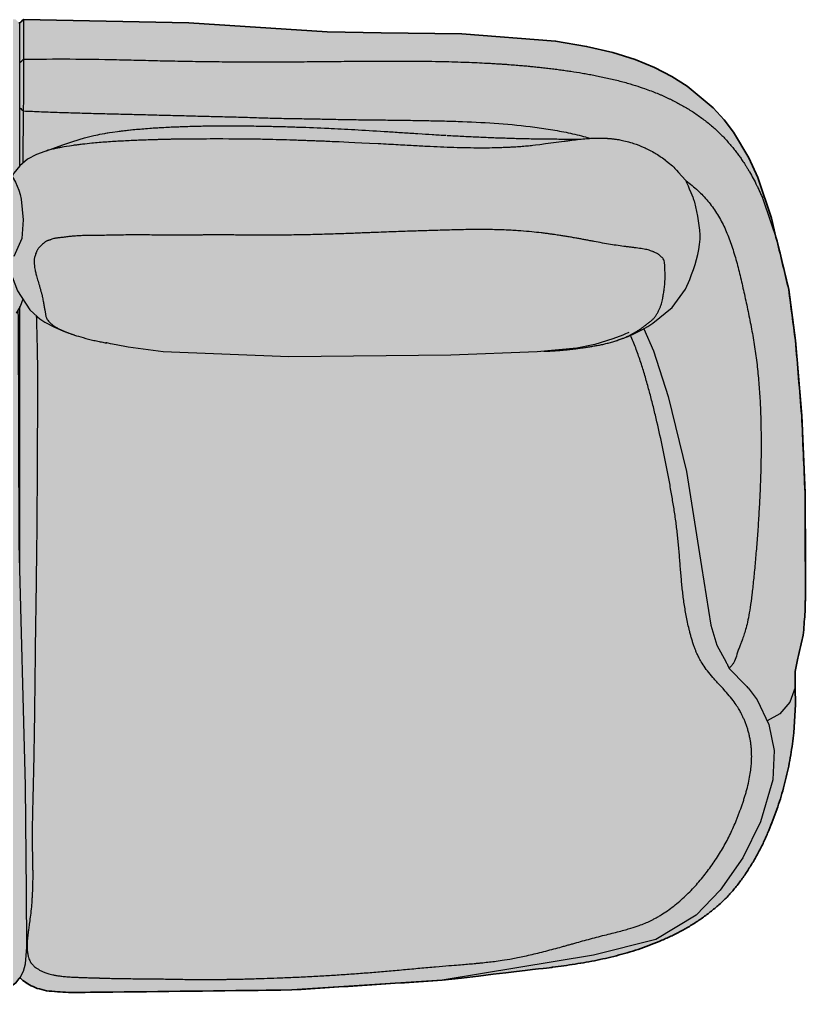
# Model space of a CAD drawing. Header units: millimetres. Extents: x 0 to 5386, y -1444 to 780.
# Drawn here: x 4595 to 5386, y -1444 to -464 of the extents above; entities that cross this region are included whole.
import ezdxf

# ---------------------------------------------------------------- set-up
doc = ezdxf.new("R2010")
doc.units = ezdxf.units.MM
doc.layers.add('Blocks', color=7, linetype='Continuous')
doc.layers.add('Blocks$Fill', color=7, linetype='Continuous', true_color=0xffffff)
doc.layers.add('Blocks$Inner', color=7, linetype='Continuous', lineweight=25, true_color=0x007f00)
doc.layers.add('Blocks$Outline', color=7, linetype='Continuous', lineweight=35, true_color=0xff3f3f)

# ---------------------------------------------------------------- blocks, each defined once
blk = doc.blocks.new('Lune Sofa Top')
at = {"layer": 'Blocks$Fill'}
blk.add_hatch(color=256, dxfattribs=at).paths.add_polyline_path([(-29.51, 257.42), (-33.79, 276.29), (-47.44, 317.27), (-56.56, 337.2), (-72, 362.94), (-81.47, 375.39), (-92.43, 387.47), (-118.74, 409.47), (-134.22, 419.19), (-151.57, 428.06), (-171.12, 436.06), (-193.44, 443.17), (-219.82, 449.45), (-251.1, 454.73), (-345.45, 461.92), (-426.47, 463.05), (-480.77, 464.21), (-620.25, 473.06), (-786.54, 476.53), (-790, 473.03), (-790, 473.05), (-791, 473.03), (-794.5, 476.53), (-1516.86, 476.53), (-1520.36, 473.03), (-1521.36, 473.03), (-1524.82, 476.53), (-1960.85, 462.06), (-2031.68, 458.07), (-2084.65, 450.79), (-2127.17, 440.45), (-2163.5, 426.32), (-2179.96, 417.56), (-2195.06, 407.75), (-2208.89, 396.86), (-2221.71, 384.6), (-2234.3, 369.85), (-2252.84, 340.93), (-2270.13, 300.66), (-2277.3, 272.46), (-2285.4, 245.45), (-2293.32, 213.96), (-2304.22, 129.24), (-2310.28, 35.85), (-2311.38, -51.59), (-2311.37, -118.34), (-2310.21, -137.91), (-2303.68, -167.44), (-2301.35, -181.47), (-2301.38, -196.26), (-2301.38, -196.26), (-2301.38, -196.26), (-2301.38, -196.26), (-2301.38, -196.26), (-2301.38, -196.26), (-2301.38, -196.26), (-2301.38, -196.26), (-2301.38, -196.26), (-2301.38, -196.26), (-2301.38, -196.26), (-2301.38, -196.26), (-2301.38, -196.26), (-2301.38, -196.26), (-2301.38, -196.26), (-2301.38, -196.26), (-2301.38, -196.26), (-2301.38, -196.26), (-2301.38, -196.26), (-2301.38, -196.26), (-2301.38, -196.26), (-2301.38, -196.26), (-2301.59, -207.66), (-2301.42, -219.02), (-2300.87, -230.34), (-2299.94, -241.64), (-2298.63, -252.9), (-2296.93, -264.12), (-2294.87, -275.28), (-2292.43, -286.35), (-2289.64, -297.34), (-2286.49, -308.24), (-2284.78, -313.66), (-2282.97, -319.04), (-2279.07, -329.67), (-2274.82, -340.18), (-2272.57, -345.41), (-2270.23, -350.59), (-2267.78, -355.72), (-2265.21, -360.78), (-2262.52, -365.76), (-2259.7, -370.66), (-2256.77, -375.49), (-2253.73, -380.29), (-2250.57, -385.03), (-2247.3, -389.69), (-2243.9, -394.26), (-2240.37, -398.7), (-2238.55, -400.86), (-2236.7, -402.99), (-2234.81, -405.07), (-2232.88, -407.12), (-2230.9, -409.12), (-2228.89, -411.09), (-2226.83, -413.02), (-2224.73, -414.92), (-2220.43, -418.62), (-2215.99, -422.19), (-2211.45, -425.63), (-2206.82, -428.95), (-2202.13, -432.14), (-2197.37, -435.19), (-2192.54, -438.11), (-2187.62, -440.89), (-2182.6, -443.53), (-2177.5, -446.05), (-2172.33, -448.45), (-2167.13, -450.75), (-2161.9, -452.95), (-2156.64, -455.05), (-2151.35, -457.05), (-2146.01, -458.94), (-2140.62, -460.72), (-2135.2, -462.39), (-2124.26, -465.47), (-2113.27, -468.26), (-2102.21, -470.72), (-2091.06, -472.82), (-2068.65, -476.36), (-2063.1, -477.1), (-2061.76, -477.24), (-2060.45, -477.35), (-2059.18, -477.43), (-2057.74, -477.48), (-2026.29, -480.17), (-1958.58, -490.07), (-1620.87, -502.9), (-1588.46, -503.09), (-1531.27, -495.91), (-1523.9, -490.97), (-1521.37, -488.3), (-1518, -491.25), (-1516.3, -492.67), (-1515.43, -493.36), (-1514.56, -494.02), (-1513.69, -494.67), (-1512.8, -495.29), (-1511.9, -495.88), (-1510.99, -496.45), (-1510.06, -496.98), (-1509.59, -497.23), (-1509.12, -497.47), (-1508.65, -497.71), (-1508.17, -497.93), (-1507.69, -498.14), (-1507.2, -498.35), (-1506.52, -498.61), (-1505.83, -498.85), (-1505.14, -499.07), (-1504.44, -499.28), (-1503.73, -499.46), (-1503.02, -499.63), (-1502.3, -499.78), (-1501.57, -499.92), (-1500.84, -500.04), (-1500.1, -500.15), (-1498.62, -500.33), (-1497.12, -500.46), (-1495.6, -500.56), (-1494.08, -500.62), (-1492.55, -500.65), (-1482.23, -500.57), (-1131.44, -499.93), (-843.69, -500.25), (-823.14, -501.11), (-815.11, -501.3), (-806.1, -500.06), (-799.41, -497.34), (-794.32, -493.53), (-789.96, -488.38), (-787.16, -491.22), (-780.57, -495.65), (-772.73, -499.11), (-763.47, -501.6), (-741.32, -503.32), (-696.42, -502.91), (-516.42, -500.72), (-365.19, -491.01), (-242.71, -476.36), (-220.3, -472.82), (-209.15, -470.72), (-198.09, -468.26), (-187.1, -465.47), (-176.16, -462.39), (-170.74, -460.72), (-165.35, -458.94), (-160.01, -457.05), (-154.72, -455.05), (-149.46, -452.95), (-144.23, -450.75), (-139.03, -448.45), (-133.86, -446.05), (-128.76, -443.53), (-123.74, -440.89), (-118.82, -438.11), (-113.99, -435.19), (-109.23, -432.14), (-104.54, -428.95), (-99.91, -425.63), (-95.37, -422.19), (-90.93, -418.62), (-86.62, -414.92), (-84.53, -413.02), (-82.47, -411.09), (-80.46, -409.12), (-78.48, -407.12), (-76.55, -405.07), (-74.66, -402.99), (-72.81, -400.86), (-70.99, -398.7), (-67.46, -394.26), (-64.06, -389.69), (-60.79, -385.03), (-57.63, -380.29), (-54.59, -375.5), (-51.65, -370.66), (-48.84, -365.76), (-46.15, -360.78), (-43.58, -355.72), (-41.13, -350.59), (-38.79, -345.41), (-36.54, -340.18), (-32.29, -329.67), (-28.39, -319.04), (-26.58, -313.66), (-24.87, -308.24), (-21.71, -297.34), (-18.92, -286.35), (-16.49, -275.28), (-14.43, -264.12), (-12.73, -252.9), (-11.42, -241.64), (-10.49, -230.34), (-9.94, -219.02), (-9.77, -207.66), (-9.97, -196.26), (-9.97, -196.26), (-9.97, -196.26), (-9.97, -196.26), (-9.97, -196.26), (-9.97, -196.26), (-9.97, -196.26), (-9.97, -196.26), (-9.97, -196.26), (-9.97, -196.26), (-9.97, -196.26), (-9.97, -196.26), (-9.97, -196.26), (-9.97, -196.26), (-9.97, -196.26), (-9.97, -196.26), (-9.97, -196.26), (-9.97, -196.26), (-9.97, -196.26), (-9.97, -196.26), (-9.97, -196.26), (-9.97, -196.26), (-9.98, -192.1), (-10.01, -181.58), (-9.98, -180.13), (-7.42, -166.71), (-1.82, -143.42), (-0.13, -122.19), (0.33, -105.16), (0.45, -86.92), (0, 0), (-3.39, 77.78), (-9.66, 153.3), (-16.41, 204.48), (-28.11, 253.26)], flags=0)
at = {"layer": 'Blocks$Inner'}
for p, q in [((-790, 473.03), (-786.54, 476.53)), ((-790, -81.55), (-790, 187.36))]:
    blk.add_line(p, q, dxfattribs=at)
for points in [[(-791, 473.03), (-790, 473.05)], [(-786.54, 476.53), (-620.25, 473.06), (-480.77, 464.21), (-426.47, 463.05), (-345.45, 461.92), (-251.1, 454.73), (-219.82, 449.45), (-193.44, 443.17), (-171.12, 436.06), (-151.57, 428.06), (-134.22, 419.19), (-118.74, 409.47), (-92.43, 387.47), (-81.47, 375.39), (-72, 362.94), (-56.56, 337.2), (-47.44, 317.27), (-33.79, 276.29), (-29.51, 257.42)], [(-790, 433.28), (-788.25, 434.9), (-786.49, 436.47)], [(-763.24, 344.39), (-759.71, 345.56), (-754.15, 347.51), (-746.72, 350.14), (-736.84, 353.51), (-724.95, 357.26)], [(-753.67, 346.91), (-761.44, 344.97), (-773.29, 340.72), (-782.26, 335.7), (-790.11, 329.21), (-796.33, 321.83), (-797.96, 318.5), (-794.41, 312.7), (-791.05, 304.61), (-789.77, 300.24), (-788.74, 295.63), (-786.92, 274.77), (-788.13, 255.9), (-796.11, 237.79)], [(-42.54, 296.08), (-28.11, 253.26), (-16.41, 204.48), (-9.66, 153.3), (-3.39, 77.78), (0, 0), (0.26, -71.86), (0.45, -86.92), (0.33, -105.16), (-0.13, -122.19), (-1.82, -143.42), (-7.42, -166.71), (-9.98, -180.13), (-10.01, -181.43), (-10.01, -181.58)], [(-797.82, 217.28), (-792.6, 203.13), (-779.92, 184.23), (-772.44, 177.18), (-769.92, 175.17), (-765.09, 171.8), (-755.36, 166.54), (-746.24, 162.67), (-735.61, 158.89)], [(-190.48, 152.95), (-177.92, 157.45), (-170.91, 160.58), (-164.12, 164.02), (-158.21, 167.48), (-153.32, 170.73), (-133.6, 186.65), (-120.43, 204.93), (-115.97, 214.71)], [(-786.98, 194.76), (-789.97, 187.4), (-793.93, 180.83)], [(-1482.23, -500.57), (-1131.44, -499.93), (-933.55, -500.11), (-843.69, -500.25), (-823.14, -501.11), (-815.11, -501.3), (-806.1, -500.06), (-799.41, -497.34), (-794.32, -493.53), (-789.87, -488.27), (-786.47, -481.83), (-784.35, -474.47), (-783.26, -457.77), (-783.37, -402.25), (-784.4, -295.33), (-790.66, -51.57), (-791.5, 175.18), (-791.82, 184.25)], [(-177.19, 161.36), (-177.31, 161.31), (-178.01, 161.01), (-179.03, 160.56), (-180.73, 159.83), (-183.44, 158.69), (-193.38, 154.86), (-211.6, 149.36), (-229.59, 145.69), (-269.68, 141.68), (-356.32, 138.65), (-519.42, 136.76), (-645.88, 141.83), (-681.19, 146.49), (-693.21, 148.73), (-698.83, 149.92), (-701.27, 150.46), (-702.59, 150.75), (-703.28, 150.91), (-703.65, 150.99)], [(-162.31, 165.12), (-152.49, 142.85), (-137.87, 96.77), (-119.42, 21.51), (-104.14, -74.18), (-94.98, -133.4), (-88.86, -153.48), (-79.54, -170.54)], [(-57.34, -196.43), (-48.13, -208.71), (-36.56, -233.28), (-31.1, -259.56), (-32.41, -289.04), (-44.95, -331.32), (-62.78, -367.84), (-85.28, -400.08), (-109.45, -425.26), (-150.32, -450.01), (-212.9, -465.68), (-365.19, -491.01), (-516.42, -500.72), (-696.42, -502.91), (-741.32, -503.32), (-763.47, -501.6), (-772.73, -499.11), (-780.57, -495.65), (-787.16, -491.22), (-789.96, -488.38)], [(-9.97, -196.26), (-15.35, -210.86), (-25.47, -222.63), (-38.2, -229.8)]]:
    blk.add_lwpolyline(points, dxfattribs=at)
for points, knots in [([(-790, 433.28), (-790, 439.45), (-790, 447.47), (-790, 455.51), (-790, 459.57), (-790, 462.25), (-790, 463.93), (-790, 465.4), (-790, 466.74), (-790, 467.93), (-790, 469.25), (-790, 470.58), (-790, 471.94), (-790, 473.04), (-790, 473.2), (-790, 472.76)], [2, 2, 2, 2, 2.1, 2.15, 2.2, 2.225, 2.25, 2.275, 2.3, 2.325, 2.35, 2.4, 2.45, 2.5, 2.6, 2.6, 2.6, 2.6]), ([(-790, 387.59), (-790, 388.27), (-790, 389.39), (-790, 391.12), (-790, 392.98), (-790, 395.12), (-790, 397.44), (-790, 399.8), (-790, 402.92), (-790, 408.09), (-790, 413.02), (-790, 417.47), (-790, 419.83), (-790, 421.63), (-790, 423.36), (-790, 425.5), (-790, 427.87), (-790, 430.61), (-790, 432.31), (-790, 433.28)], [1, 1, 1, 1, 1.071429, 1.107143, 1.142857, 1.214286, 1.25, 1.285714, 1.357143, 1.428571, 1.571429, 1.625, 1.678571, 1.705357, 1.732143, 1.785714, 1.839286, 1.892857, 2, 2, 2, 2]), ([(-786.49, 436.47), (-770.95, 436.69), (-739.81, 436.9), (-700.75, 436.26), (-669.42, 435.52), (-645.88, 434.96), (-626.23, 434.56), (-610.47, 434.31), (-598.68, 434.15), (-586.71, 434.02), (-570.26, 433.9), (-549.13, 433.83), (-523.35, 433.89), (-497.71, 434.06), (-472.76, 434.31), (-449.04, 434.53), (-430.76, 434.64), (-417.3, 434.68), (-407.88, 434.67), (-399.08, 434.64), (-387.96, 434.56), (-370.1, 434.34), (-352.84, 433.93), (-337.79, 433.39), (-327.37, 432.94), (-319.21, 432.52), (-312.89, 432.16), (-308.17, 431.87), (-303.66, 431.57), (-298.17, 431.18), (-292.06, 430.71), (-285.72, 430.18), (-280.06, 429.67), (-274.82, 429.17), (-269.72, 428.65), (-265.36, 428.18), (-261.67, 427.76), (-258.75, 427.43), (-255.76, 427.07), (-251.84, 426.58), (-246.99, 425.96), (-241.26, 425.17), (-233.67, 424.06), (-226.12, 422.86), (-218.49, 421.52), (-212.74, 420.45), (-206.76, 419.26), (-198.43, 417.49), (-187.8, 414.99), (-175.74, 411.67), (-165.5, 408.42), (-157.82, 405.69), (-151.66, 403.31), (-147.19, 401.46), (-143.65, 399.93), (-140.88, 398.69), (-138.09, 397.4), (-134.58, 395.73), (-130.4, 393.65), (-125.58, 391.09), (-120.72, 388.34), (-115.8, 385.37), (-109.39, 381.22), (-101.63, 375.67), (-92.88, 368.52), (-86.09, 362.18), (-80.93, 356.88), (-77.19, 352.79), (-74.25, 349.34), (-72.02, 346.62), (-70.39, 344.57), (-68.9, 342.64), (-67.13, 340.27), (-65.11, 337.47), (-62.99, 334.39), (-61.05, 331.46), (-59.44, 328.93), (-57.69, 326.1), (-55.3, 322.07), (-52.2, 316.53), (-49.09, 310.47), (-46.63, 305.33), (-44.83, 301.39), (-43.46, 298.26), (-42.68, 296.42), (-42.54, 296.08)], [2, 2, 2, 2, 2.0080645, 2.016129, 2.0201613, 2.0241936, 2.0282258, 2.030242, 2.0322581, 2.0342742, 2.0362903, 2.0403226, 2.0443549, 2.0483871, 2.0524194, 2.0564516, 2.0604839, 2.0625, 2.0645162, 2.0665323, 2.0685484, 2.0725807, 2.0806452, 2.0846775, 2.0887097, 2.092742, 2.0947581, 2.0967742, 2.0987904, 2.1008065, 2.1048388, 2.108871, 2.1129033, 2.1169355, 2.1209678, 2.1250001, 2.1270162, 2.1290323, 2.1310485, 2.1330646, 2.1370969, 2.1411291, 2.1451614, 2.1532259, 2.1572582, 2.1612904, 2.1653227, 2.1693549, 2.1774195, 2.185484, 2.1935485, 2.201613, 2.2096775, 2.2177421, 2.2217743, 2.2258066, 2.2298388, 2.2338711, 2.2419356, 2.2500001, 2.2580647, 2.2661292, 2.2741937, 2.2903227, 2.3064518, 2.3225808, 2.3306453, 2.3387099, 2.3467744, 2.3508066, 2.3548389, 2.3588712, 2.3629034, 2.370968, 2.3790325, 2.3830647, 2.387097, 2.3911293, 2.3951615, 2.403226, 2.4112906, 2.4153228, 2.4193551, 2.4233873, 2.4242937, 2.4242937, 2.4242937, 2.4242937]), ([(-786.48, 421), (-786.49, 418.82), (-786.5, 414.28), (-786.52, 407.28), (-786.55, 400.39), (-786.59, 393.94), (-786.63, 388.38), (-786.65, 385.6), (-786.66, 384.46)], [0.3333333, 0.3333333, 0.3333333, 0.3333333, 0.4444444, 0.5555556, 0.6666667, 0.7777778, 0.8888889, 0.9999935, 0.9999935, 0.9999935, 0.9999935]), ([(-790, 387.59), (-789.45, 387.06), (-788.33, 386.01), (-787.22, 384.97), (-786.67, 384.46)], [0, 0, 0, 0, 0.5, 0.999407, 0.999407, 0.999407, 0.999407]), ([(-790, 329.31), (-790, 329.76), (-790, 331.12), (-790, 334.24), (-790, 338.52), (-790, 344.17), (-790, 351.08), (-790, 358.52), (-790, 365.9), (-790, 374.28), (-790, 381.94), (-790, 387.59)], [0.4383015, 0.4383015, 0.4383015, 0.4383015, 0.4583333, 0.5, 0.5833333, 0.6666667, 0.75, 0.8333333, 0.875, 0.9166667, 1, 1, 1, 1]), ([(-786.67, 384.46), (-786.72, 379.57), (-786.82, 370.78), (-786.98, 356.54), (-787.09, 344.23), (-787.12, 336.71), (-787.11, 332.8), (-787.11, 331.87), (-787.11, 331.81), (-787.11, 331.75), (-787.11, 331.69)], [0.0000012, 0.0000012, 0.0000012, 0.0000012, 0.0714286, 0.1428571, 0.2857143, 0.4285714, 0.4729783, 0.4729783, 0.4729783, 0.4757619, 0.4757619, 0.4757619, 0.4757619]), ([(-786.66, 384.46), (-780.59, 384.17), (-768.44, 383.65), (-750.21, 382.99), (-731.98, 382.44), (-713.74, 381.94), (-695.51, 381.45), (-677.27, 381.02), (-659.04, 380.55), (-640.81, 380.09), (-622.56, 379.67), (-604.34, 379.08), (-586.09, 378.71), (-567.86, 378.21), (-549.63, 377.62), (-531.4, 377.09), (-513.17, 376.74), (-494.93, 376.48), (-476.71, 376.04), (-458.48, 375.73), (-440.26, 375.51), (-422.03, 375.3), (-403.81, 375.09), (-385.58, 374.81), (-367.35, 374.44), (-343.1, 373.77), (-312.75, 372.34), (-282.5, 369.66), (-258.43, 366.28), (-240.5, 363.02), (-226.33, 359.72), (-218.16, 357.5), (-215.84, 356.84)], [0.9999935, 0.9999935, 0.9999935, 0.9999935, 1.0121886, 1.0243837, 1.0365789, 1.048774, 1.0609691, 1.0731642, 1.0853594, 1.0975545, 1.1097496, 1.1219447, 1.1341398, 1.146335, 1.1585301, 1.1707252, 1.1829203, 1.1951155, 1.2073106, 1.2195057, 1.2317008, 1.2438959, 1.2560911, 1.2682862, 1.2804813, 1.2926764, 1.3170667, 1.3414569, 1.353652, 1.3658472, 1.3780423, 1.3829086, 1.3829086, 1.3829086, 1.3829086]), ([(-704.65, 361.84), (-703.87, 361.97), (-702.25, 362.23), (-700.61, 362.49), (-691.76, 363.77)], [4.168385986, 4.168385986, 4.168385986, 4.168385986, 4.170685264, 4.17310816, 4.17310816, 4.17310816, 4.17310816]), ([(-691.76, 363.77), (-690.74, 363.91), (-688.81, 364.17), (-686.87, 364.42), (-684.85, 364.67)], [4.17310816, 4.17310816, 4.17310816, 4.17310816, 4.175979891, 4.178513453, 4.178513453, 4.178513453, 4.178513453]), ([(-684.85, 364.67), (-683.81, 364.8), (-682.23, 364.98), (-680.65, 365.15), (-678.67, 365.35)], [4.178513453, 4.178513453, 4.178513453, 4.178513453, 4.181369763, 4.182812495, 4.182812495, 4.182812495, 4.182812495]), ([(-676.43, 365.57), (-675.8, 365.63), (-672.77, 365.92), (-667.28, 366.39), (-662.4, 366.77), (-659.38, 367)], [4.18375273, 4.18375273, 4.18375273, 4.18375273, 4.18542625, 4.1918365, 4.19824676, 4.19824676, 4.19824676, 4.19824676]), ([(-659.38, 367), (-657.13, 367.17), (-653.27, 367.44), (-649.38, 367.67), (-645.21, 367.9)], [4.19824676, 4.19824676, 4.19824676, 4.19824676, 4.20414843, 4.20836261, 4.20836261, 4.20836261, 4.20836261]), ([(-645.21, 367.9), (-642.74, 368.03), (-637.77, 368.27), (-630.69, 368.57), (-626.08, 368.74), (-623.36, 368.83)], [4.20836261, 4.20836261, 4.20836261, 4.20836261, 4.21477286, 4.22118312, 4.2266213, 4.2266213, 4.2266213, 4.2266213]), ([(-623.36, 368.83), (-623.18, 368.84), (-620.51, 368.93), (-612.84, 369.14), (-597.11, 369.43), (-583.86, 369.49), (-575.62, 369.47)], [4.2266213, 4.2266213, 4.2266213, 4.2266213, 4.22707292, 4.23348318, 4.24630369, 4.26730207, 4.26730207, 4.26730207, 4.26730207]), ([(-575.62, 369.47), (-573.17, 369.46), (-568.44, 369.44), (-563.71, 369.4), (-559.5, 369.35)], [4.26730207, 4.26730207, 4.26730207, 4.26730207, 4.27114341, 4.27935636, 4.27935636, 4.27935636, 4.27935636]), ([(-559.5, 369.35), (-552.99, 369.27), (-544.55, 369.13), (-536.11, 368.93), (-533.53, 368.87)], [4.27935636, 4.27935636, 4.27935636, 4.27935636, 4.29594897, 4.30087781, 4.30087781, 4.30087781, 4.30087781]), ([(-524.57, 368.64), (-519.66, 368.5), (-504.7, 368.04), (-489.48, 367.44), (-479.2, 366.96), (-476.92, 366.86)], [4.30821454, 4.30821454, 4.30821454, 4.30821454, 4.32075429, 4.34639531, 4.34707138, 4.34707138, 4.34707138, 4.34707138]), ([(-476.92, 366.86), (-467.85, 366.43), (-448.82, 365.43), (-424.87, 363.91), (-405.02, 362.6), (-394.84, 361.94), (-389.61, 361.6), (-389.36, 361.59)], [4.34707138, 4.34707138, 4.34707138, 4.34707138, 4.3703144, 4.39595542, 4.40877593, 4.42159645, 4.42224603, 4.42224603, 4.42224603, 4.42224603]), ([(-717.84, 352.18), (-712.8, 352.7), (-705.25, 353.33), (-695.17, 353.98), (-687.57, 354.39), (-680.03, 354.75), (-672.53, 355.09), (-664.9, 355.41), (-658.38, 355.63), (-652.87, 355.79), (-647.07, 355.95), (-641.07, 356.1), (-635.15, 356.22), (-630.85, 356.3), (-627.42, 356.34), (-624.83, 356.37), (-622.93, 356.39), (-621.26, 356.4), (-619.5, 356.4), (-617.88, 356.39), (-616.44, 356.36), (-614.49, 356.34), (-610.78, 356.36), (-600.31, 356.51), (-586.68, 356.58), (-548.11, 356.18)], [0.9725831, 0.9725831, 0.9725831, 0.9725831, 1.0110446, 1.0302754, 1.0495062, 1.0687369, 1.0879677, 1.1071985, 1.1264292, 1.1360446, 1.14566, 1.1648908, 1.1745062, 1.1841215, 1.1937369, 1.1985446, 1.2033523, 1.20816, 1.2129677, 1.2225831, 1.2321985, 1.2418138, 1.2610446, 1.2802754, 1.2995062, 1.2995062, 1.2995062, 1.2995062]), ([(-548.11, 356.18), (-545.15, 356.12), (-537.51, 355.95), (-525.2, 355.62), (-513.93, 355.26), (-505.38, 354.96), (-499.32, 354.74), (-493.43, 354.53), (-485.45, 354.23), (-479.46, 354.01), (-429.47, 351.69)], [1.29950616, 1.29950616, 1.29950616, 1.29950616, 1.30564378, 1.31525916, 1.32487455, 1.32968224, 1.33448993, 1.33929763, 1.34410532, 1.3537207, 1.3537207, 1.3537207, 1.3537207]), ([(-429.47, 351.69), (-422.33, 351.31), (-408.82, 350.54), (-391.79, 349.55), (-376.99, 348.78), (-363.5, 348.17), (-350.24, 347.71), (-336.67, 347.42), (-323.65, 347.34), (-313.6, 347.48), (-306.29, 347.69), (-301.22, 347.88), (-296.73, 348.1), (-291.51, 348.39), (-286.03, 348.76), (-281.01, 349.16), (-276.74, 349.55), (-274.4, 349.78), (-242.35, 353.93)], [1.3537207, 1.3537207, 1.3537207, 1.3537207, 1.3729515, 1.3921822, 1.411413, 1.4306438, 1.4498745, 1.4691053, 1.4883361, 1.5075669, 1.5171822, 1.5267976, 1.536413, 1.5460284, 1.5652592, 1.5844899, 1.5941053, 1.6037207, 1.6037207, 1.6037207, 1.6037207]), ([(-388.64, 361.54), (-384.16, 361.26), (-374.96, 360.68), (-365.75, 360.14), (-361.01, 359.87)], [0.84742845, 0.84742845, 0.84742845, 0.84742845, 0.85897436, 0.87114149, 0.87114149, 0.87114149, 0.87114149]), ([(-360.14, 359.82), (-355.18, 359.54), (-345.21, 359), (-330.2, 358.28), (-315.12, 357.63), (-300.06, 357.09), (-284.98, 356.67), (-269.99, 356.33), (-255.22, 356.2), (-245.45, 356.15), (-239.6, 356.1)], [0.8718841, 0.8718841, 0.8718841, 0.8718841, 0.8846154, 0.8974359, 0.9102564, 0.9230769, 0.9358974, 0.9487179, 0.9615385, 0.974359, 0.974359, 0.974359, 0.974359]), ([(-242.35, 353.93), (-241.11, 354.11), (-238.62, 354.45), (-233.5, 355.12), (-227.08, 355.89), (-219.88, 356.57), (-213.74, 356.99), (-209.37, 357.15), (-206.2, 357.16), (-203.95, 357.09), (-202.26, 357.02), (-201.22, 356.97), (-200.38, 356.93), (-199.51, 356.88), (-198.36, 356.81), (-196.34, 356.66), (-193.44, 356.38), (-189.94, 355.94), (-187.59, 355.57), (-186.41, 355.37)], [1.6037207, 1.6037207, 1.6037207, 1.6037207, 1.6133361, 1.6229515, 1.6421822, 1.661413, 1.6806438, 1.6998745, 1.7191053, 1.7383361, 1.7479515, 1.7527592, 1.7575669, 1.7623745, 1.7671822, 1.7767976, 1.7960284, 1.8152592, 1.8344899, 1.8344899, 1.8344899, 1.8344899]), ([(-760.83, 345.11), (-761.08, 345.04), (-761.57, 344.9), (-762.38, 344.66), (-762.91, 344.49), (-763.24, 344.39)], [-0.85714286, -0.85714286, -0.85714286, -0.85714286, -0.85119048, -0.8452381, -0.83481394, -0.83481394, -0.83481394, -0.83481394]), ([(-756.74, 346.18), (-756.54, 346.23), (-755.98, 346.37), (-754.94, 346.61), (-753.53, 346.94), (-751.83, 347.32), (-749.64, 347.78), (-747.92, 348.11), (-736.2, 350)], [0.88910904, 0.88910904, 0.88910904, 0.88910904, 0.89285714, 0.89880952, 0.9047619, 0.91071429, 0.91666667, 0.92496403, 0.92496403, 0.92496403, 0.92496403]), ([(-736.2, 350), (-735.46, 350.11), (-733.98, 350.31), (-730.97, 350.69), (-725.66, 351.33), (-721, 351.84), (-717.84, 352.18)], [0.92496403, 0.92496403, 0.92496403, 0.92496403, 0.93091641, 0.93686879, 0.94877356, 0.97258308, 0.97258308, 0.97258308, 0.97258308]), ([(-172.52, 351.78), (-168.9, 350.58), (-164.17, 348.71), (-159.63, 346.56), (-156.56, 345.01)], [0.135847, 0.135847, 0.135847, 0.135847, 0.2627657, 0.3055966, 0.3055966, 0.3055966, 0.3055966]), ([(-156.56, 345.01), (-154.59, 343.99), (-151.16, 342.08), (-147.9, 340.02), (-145.8, 338.64)], [0.3055966, 0.3055966, 0.3055966, 0.3055966, 0.3810642, 0.4405862, 0.4405862, 0.4405862, 0.4405862]), ([(-119.99, 314.3), (-117.81, 312.67), (-111.71, 307.87), (-102.51, 299.32), (-93.01, 287.97), (-84.96, 275.29), (-78.39, 261.4), (-72.99, 246.52), (-68.4, 230.88), (-64.37, 214.59), (-60.63, 197.69), (-56.85, 180.37), (-53.35, 162.64), (-50.35, 144.71), (-47.98, 126.65), (-46.28, 108.56), (-45.14, 90.48), (-44.58, 75.13), (-44.34, 63.07), (-44.22, 51.02), (-44.29, 35.58), (-44.7, 17.65), (-45.4, -0.68), (-46.34, -18.85), (-47.49, -36.83), (-48.83, -54.6), (-50.32, -71.81), (-51.9, -88.12), (-53.54, -102.99), (-55.23, -115.86), (-57, -126.2), (-58.85, -134.4), (-60.75, -140.96), (-62.54, -146.29), (-64.21, -150.74), (-65.77, -154.68), (-67.22, -158.61), (-69, -163.92), (-70.58, -168.79), (-72.44, -172.3), (-74.18, -174.51), (-75.66, -176.06), (-76.44, -176.87)], [87.3690793, 87.3690793, 87.3690793, 87.3690793, 87.375568, 87.3877632, 87.3999583, 87.4121534, 87.4243485, 87.4365437, 87.4487388, 87.4609339, 87.473129, 87.4853241, 87.4975193, 87.5097144, 87.5219095, 87.5341046, 87.5462998, 87.5584949, 87.5645924, 87.57069, 87.5828851, 87.5950802, 87.6072754, 87.6194705, 87.6316656, 87.6438607, 87.6560558, 87.668251, 87.6804461, 87.6926412, 87.7048363, 87.7170315, 87.7292266, 87.7414217, 87.7536168, 87.7658119, 87.7780071, 87.7902022, 87.8145924, 87.8267876, 87.8389827, 87.8511778, 87.8511778, 87.8511778, 87.8511778]), ([(-111.1, 292.39), (-111.25, 292.95), (-111.57, 294.12), (-112.06, 295.75), (-112.41, 296.89), (-112.56, 297.35)], [87.34079652, 87.34079652, 87.34079652, 87.34079652, 87.34707236, 87.35401681, 87.35868081, 87.35868081, 87.35868081, 87.35868081]), ([(-115.97, 214.71), (-111.14, 228.12), (-101.95, 253.61), (-108.16, 279.92), (-111.1, 292.39)], [8, 8, 8, 8, 49.722118, 87.340797, 87.340797, 87.340797, 87.340797]), ([(-262.87, 142.36), (-260.14, 142.46), (-257.4, 142.6), (-254.66, 142.76), (-254.24, 142.79), (-252.61, 142.89), (-249.72, 143.08), (-245.99, 143.38), (-242.35, 143.71), (-238.64, 144.09), (-234.79, 144.51), (-230.68, 145), (-226.43, 145.55), (-222.82, 146.07), (-219.93, 146.5), (-217.78, 146.84), (-215.63, 147.19), (-212.74, 147.66), (-209.1, 148.28), (-204.71, 149.13), (-201.12, 149.94), (-198.19, 150.7), (-195.13, 151.53), (-191.25, 152.69), (-186.84, 154.14), (-183.11, 155.49), (-180.33, 156.64), (-178.15, 157.65), (-176.65, 158.41), (-175.53, 158.99), (-174.67, 159.43), (-173.86, 159.84), (-172.94, 160.32), (-172.17, 160.74), (-171.43, 161.17), (-170.87, 161.51), (-170.37, 161.83), (-169.94, 162.11), (-169.6, 162.33), (-169.25, 162.57), (-168.78, 162.87), (-167.94, 163.42), (-166.71, 164.22), (-165.38, 165.15), (-164.21, 165.99), (-163.27, 166.68), (-162.22, 167.45), (-160.64, 168.6), (-158.43, 170.19), (-156.16, 171.94), (-154.48, 173.38), (-153.34, 174.46), (-152.3, 175.56), (-150.95, 177.17), (-149.4, 179.38), (-148.03, 181.78), (-147.06, 183.72), (-146.39, 185.19), (-145.8, 186.56), (-145.15, 188.24), (-144.27, 190.95), (-143.52, 194.35), (-142.46, 200.2), (-141.83, 204.51), (-141.41, 208.02), (-141.16, 210.61), (-141.02, 212.67), (-140.94, 214.23), (-140.91, 215.35), (-140.89, 216.45), (-140.87, 217.95), (-140.88, 219.85), (-140.92, 222.14), (-141.01, 225.17), (-141.19, 228.78), (-141.54, 232.43), (-142.21, 234.8), (-143.22, 236.28), (-144.22, 237.1), (-144.94, 237.69), (-145.35, 238.05), (-145.65, 238.36), (-145.95, 238.68), (-146.35, 239.06), (-146.86, 239.51), (-147.49, 239.99), (-148.37, 240.58), (-149.57, 241.23), (-151, 241.87), (-152.3, 242.43), (-153.66, 242.99), (-155.51, 243.68), (-157.94, 244.44), (-160.56, 245.08), (-163.44, 245.6), (-166.55, 246.06), (-169.84, 246.49), (-173.23, 246.92), (-176.75, 247.35), (-181.68, 247.94), (-188.04, 248.77), (-195.89, 250), (-203.97, 251.4), (-210.87, 252.68), (-216.46, 253.74), (-220.66, 254.54), (-224.74, 255.32), (-228.74, 256.05), (-232.18, 256.65), (-235.04, 257.15), (-237.32, 257.54), (-239.53, 257.92), (-242.26, 258.37), (-245.63, 258.91), (-249.66, 259.52), (-253.69, 260.09), (-257.28, 260.6), (-261.29, 261.13), (-266.93, 261.83), (-274.79, 262.68), (-283.95, 263.46), (-292.24, 264.02), (-298.95, 264.39), (-306.32, 264.7), (-317.07, 264.99), (-331.82, 265.07), (-347.53, 264.8), (-360.14, 264.46), (-369.56, 264.16), (-378.56, 263.87), (-390.03, 263.51), (-401.38, 263.16), (-413.7, 262.75), (-423.71, 262.39), (-432.91, 262.04), (-440.96, 261.72), (-447.3, 261.46), (-454.26, 261.17), (-464.58, 260.78), (-478.95, 260.3), (-497.68, 259.8), (-516.97, 259.46), (-535.88, 259.29), (-553.49, 259.29), (-566.3, 259.4), (-574.98, 259.51), (-580.56, 259.59), (-585.21, 259.66), (-590.43, 259.74), (-597.18, 259.83), (-600.78, 259.8), (-602.91, 259.69), (-604.42, 259.58), (-606.16, 259.5), (-608.14, 259.44), (-610.07, 259.42), (-612.28, 259.41), (-615.25, 259.4), (-619.13, 259.39), (-623.97, 259.39), (-630.56, 259.41), (-637.24, 259.44), (-643.73, 259.46), (-649.97, 259.45), (-657.46, 259.48), (-666.29, 259.55), (-674.98, 259.59), (-686.52, 259.49), (-700.86, 259.2), (-712.19, 259.03), (-717.84, 259)], [0.0938876, 0.0938876, 0.0938876, 0.0938876, 0.1110359, 0.1110359, 0.1110359, 0.1136364, 0.1212121, 0.1287879, 0.1363636, 0.1439394, 0.1515152, 0.1590909, 0.1666667, 0.1742424, 0.1780303, 0.1818182, 0.1856061, 0.1893939, 0.1969697, 0.2045455, 0.2121212, 0.2159091, 0.219697, 0.2272727, 0.2348485, 0.2424242, 0.25, 0.2575758, 0.2651515, 0.2689394, 0.2727273, 0.2765152, 0.280303, 0.2878788, 0.2916667, 0.2954545, 0.2992424, 0.3011364, 0.3030303, 0.3049242, 0.3068182, 0.3106061, 0.3181818, 0.3257576, 0.3295455, 0.3333333, 0.3371212, 0.3409091, 0.3484848, 0.3560606, 0.3598485, 0.3636364, 0.3674242, 0.3712121, 0.3787879, 0.3863636, 0.3901515, 0.3939394, 0.3977273, 0.4015152, 0.4090909, 0.4242424, 0.4318182, 0.4393939, 0.4431818, 0.4469697, 0.4507576, 0.4526515, 0.4545455, 0.4564394, 0.4583333, 0.4621212, 0.4659091, 0.469697, 0.4772727, 0.4848485, 0.4924242, 0.5, 0.5075758, 0.5113636, 0.5132576, 0.5151515, 0.5170455, 0.5189394, 0.5227273, 0.5265152, 0.530303, 0.5378788, 0.5454545, 0.5492424, 0.5530303, 0.5606061, 0.5681818, 0.5757576, 0.5833333, 0.5909091, 0.5984848, 0.6060606, 0.6136364, 0.6212121, 0.6363636, 0.6515152, 0.6666667, 0.6818182, 0.6893939, 0.6969697, 0.7045455, 0.7121212, 0.719697, 0.7234848, 0.7272727, 0.7310606, 0.7348485, 0.7424242, 0.75, 0.7537879, 0.7575758, 0.7613636, 0.7651515, 0.7727273, 0.780303, 0.7840909, 0.7878788, 0.7916667, 0.7954545, 0.8030303, 0.8106061, 0.8143939, 0.8181818, 0.8219697, 0.8257576, 0.8333333, 0.8371212, 0.8409091, 0.844697, 0.8465909, 0.8484848, 0.8503788, 0.8522727, 0.8560606, 0.8598485, 0.8636364, 0.8674242, 0.8712121, 0.875, 0.8768939, 0.8787879, 0.8806818, 0.8825758, 0.8863636, 0.8939394, 0.8977273, 0.9015152, 0.905303, 0.907197, 0.9090909, 0.9109848, 0.9128788, 0.9166667, 0.9204545, 0.9242424, 0.9318182, 0.9356061, 0.9393939, 0.9469697, 0.9545455, 0.9621212, 0.969697, 0.9848485, 1, 1, 1, 1]), ([(-717.84, 259), (-721, 259.04), (-725.66, 258.97), (-730.97, 258.69), (-733.98, 258.48), (-736.2, 258.3), (-738.46, 258.09), (-741.6, 257.74), (-745.56, 257.27), (-749.25, 256.82), (-751.83, 256.5), (-753.53, 256.29), (-754.94, 256.07), (-756.52, 255.76), (-758.01, 255.32), (-759.18, 254.84), (-760.09, 254.45), (-760.83, 254.16), (-761.57, 253.9), (-762.43, 253.6), (-763.39, 253.24), (-764.29, 252.74), (-765.07, 252.17), (-765.92, 251.45), (-767.19, 250.31), (-768.9, 248.72), (-770.3, 247.31), (-771.29, 246.16), (-771.94, 245.3), (-772.49, 244.41), (-773.17, 243.16), (-773.88, 241.53), (-774.56, 239.58), (-775.1, 237.73), (-775.5, 236.16), (-775.68, 234.97), (-775.74, 233.93), (-775.75, 233.09), (-775.73, 232.17), (-775.66, 231.1), (-775.58, 230.02), (-775.47, 228.66), (-775.26, 226.9), (-774.88, 224.7), (-774.4, 222.48), (-773.97, 220.58), (-773.39, 218.3), (-772.4, 214.83), (-771.24, 210.95), (-770.07, 207.02), (-769.22, 204.11), (-768.58, 201.79), (-768.12, 200.03), (-767.82, 198.79), (-767.55, 197.59), (-767.21, 196.01), (-766.82, 194.07), (-766.41, 191.83), (-765.92, 188.99), (-765.5, 186.42), (-765.1, 184.17), (-764.79, 182.63), (-764.52, 181.29), (-764.28, 179.78), (-764.08, 178.25), (-763.77, 176.71), (-763.11, 175.18), (-761.96, 173.56), (-760.59, 172), (-759.36, 170.77), (-758.38, 169.86), (-757.65, 169.22), (-756.9, 168.62), (-755.83, 167.84), (-754.67, 167.11), (-753.49, 166.43), (-752.6, 165.94), (-751.87, 165.54), (-751.37, 165.28), (-751.09, 165.13), (-750.89, 165.02), (-750.68, 164.91), (-750.42, 164.77), (-750.1, 164.6), (-749.73, 164.41), (-749.25, 164.17), (-748.65, 163.89), (-747.94, 163.56), (-747.18, 163.23), (-746.36, 162.88), (-745.45, 162.51), (-744.4, 162.08), (-743.28, 161.64), (-741.77, 161.05), (-739.73, 160.29), (-736.85, 159.29), (-732.19, 157.78), (-725.58, 155.87), (-718.31, 154.04), (-712.82, 152.79), (-707.93, 151.76), (-704.66, 151.12), (-702.83, 150.78), (-702.67, 150.75)], [1, 1, 1, 1, 1.0238095, 1.0357143, 1.0416667, 1.047619, 1.0535714, 1.0595238, 1.0714286, 1.0833333, 1.0892857, 1.0952381, 1.1011905, 1.1071429, 1.1190476, 1.1309524, 1.1369048, 1.1428571, 1.1488095, 1.1547619, 1.1666667, 1.1785714, 1.1845238, 1.1904762, 1.202381, 1.2142857, 1.2261905, 1.2321429, 1.2380952, 1.2440476, 1.25, 1.2619048, 1.2738095, 1.2857143, 1.297619, 1.3095238, 1.3154762, 1.3214286, 1.327381, 1.3333333, 1.3392857, 1.3452381, 1.3571429, 1.3690476, 1.375, 1.3809524, 1.3869048, 1.3928571, 1.4047619, 1.4107143, 1.4166667, 1.422619, 1.4255952, 1.4285714, 1.4315476, 1.4345238, 1.4404762, 1.4464286, 1.452381, 1.4642857, 1.4702381, 1.4761905, 1.4821429, 1.4880952, 1.5, 1.5119048, 1.5238095, 1.5357143, 1.547619, 1.5595238, 1.5654762, 1.5714286, 1.577381, 1.5833333, 1.5952381, 1.6011905, 1.6071429, 1.6130952, 1.6160714, 1.6175595, 1.6190476, 1.6205357, 1.6220238, 1.625, 1.6279762, 1.6309524, 1.6369048, 1.6428571, 1.6488095, 1.6547619, 1.6607143, 1.6666667, 1.672619, 1.6785714, 1.6904762, 1.702381, 1.7142857, 1.7380952, 1.75, 1.7619048, 1.7738095, 1.7857143, 1.7868405, 1.7868405, 1.7868405, 1.7868405]), ([(-773.59, 178.27), (-773.59, 178.11), (-773.58, 177.95), (-773.58, 177.79), (-773.48, 174.23), (-773.29, 167.78), (-773.1, 160.63), (-772.98, 155.94), (-772.9, 152.89), (-772.84, 150.25), (-772.77, 147.07), (-772.7, 143.67), (-772.63, 140.2), (-772.58, 137.13), (-772.54, 134.29), (-772.51, 131.49), (-772.48, 129.04), (-772.46, 126.93), (-772.45, 125.21), (-772.43, 123.46), (-772.42, 121.27), (-772.41, 118.63), (-772.39, 115.49), (-772.38, 112.23), (-772.38, 108.68), (-772.38, 105.35), (-772.38, 102.37), (-772.38, 99.96), (-772.39, 97.79), (-772.39, 95.95), (-772.39, 94.49), (-772.4, 93.07), (-772.4, 91.34), (-772.41, 89.41), (-772.42, 87.36), (-772.43, 84.81), (-772.44, 81.7), (-772.46, 77.17), (-772.5, 70.93), (-772.55, 62.06), (-772.6, 51.72), (-772.66, 41.18), (-772.7, 32.12), (-772.75, 21.41), (-772.82, 4.71), (-772.94, -19.87), (-773.22, -53.56), (-773.72, -89.58), (-774.27, -126.09), (-774.64, -155.4), (-774.89, -177.26), (-775.06, -192.63), (-775.2, -204.38), (-775.31, -213.05), (-775.39, -219.11), (-775.46, -224.89), (-775.56, -232.43), (-775.7, -241.48), (-775.86, -251.77), (-776.09, -264.76), (-776.4, -279.7), (-776.76, -295.71), (-777.11, -310), (-777.37, -320.63), (-777.53, -328.47), (-777.63, -334.01), (-777.7, -339.34), (-777.73, -344.26), (-777.73, -348.34), (-777.71, -352.74), (-777.65, -357.09), (-777.58, -360.95), (-777.52, -363.7), (-777.48, -365.76), (-777.44, -367.65), (-777.4, -369.55), (-777.36, -371.51), (-777.32, -373.34), (-777.28, -375.36), (-777.24, -377.98), (-777.2, -381.27), (-777.19, -385.18), (-777.22, -390.37), (-777.32, -395.58), (-777.5, -400.8), (-777.68, -404.68), (-777.9, -408.67), (-778.29, -414.25), (-778.93, -421.34), (-779.92, -429.37), (-780.87, -436.19), (-781.55, -441.06), (-782.04, -444.74), (-782.41, -447.91), (-782.62, -450.22), (-782.71, -451.52)], [-0.8223155, -0.8223155, -0.8223155, -0.8223155, -0.822194, -0.822194, -0.822194, -0.8194444, -0.8171296, -0.8159722, -0.8148148, -0.8136574, -0.8125, -0.8101852, -0.8078704, -0.8055556, -0.8032407, -0.8009259, -0.7986111, -0.7974537, -0.7962963, -0.7951389, -0.7939815, -0.7916667, -0.7893519, -0.787037, -0.7847222, -0.7824074, -0.78125, -0.7800926, -0.7789352, -0.7783565, -0.7777778, -0.7771991, -0.7766204, -0.775463, -0.7743056, -0.7731481, -0.7708333, -0.7685185, -0.7662037, -0.7638889, -0.7615741, -0.7604167, -0.7592593, -0.7581019, -0.7569444, -0.7546296, -0.7523148, -0.75, -0.7476852, -0.7453704, -0.744213, -0.7430556, -0.7418981, -0.7413194, -0.7407407, -0.740162, -0.7395833, -0.7384259, -0.7372685, -0.7361111, -0.7337963, -0.7314815, -0.7291667, -0.7268519, -0.7256944, -0.724537, -0.7233796, -0.7222222, -0.7210648, -0.7199074, -0.7175926, -0.7152778, -0.712963, -0.7106481, -0.7083333, -0.7060185, -0.7048611, -0.7037037, -0.7025463, -0.7013889, -0.6990741, -0.6967593, -0.6944444, -0.6898148, -0.6875, -0.6851852, -0.6828704, -0.6805556, -0.6759259, -0.6712963, -0.6666667, -0.662037, -0.6574074, -0.6527778, -0.6481569, -0.6481569, -0.6481569, -0.6481569]), ([(-116.31, -138.97), (-117.39, -134.47), (-119.34, -125.46), (-121.76, -111.92), (-123.15, -100.73), (-124.02, -91.74), (-124.68, -84.93), (-125.3, -77.99), (-125.83, -70.96), (-126.35, -63.93), (-126.95, -56.98), (-127.62, -50.16), (-128.51, -41.14), (-129.8, -29.92), (-131.82, -16.29), (-134.08, -2.7), (-136.48, 10.82), (-139.92, 28.82), (-144.45, 51.29), (-149.51, 73.65), (-153.92, 91.44), (-157.46, 104.73), (-160.53, 115.78), (-163.13, 124.57), (-165.24, 131.11), (-167.47, 137.63), (-169.78, 144.13), (-172.26, 150.56), (-174.32, 155.32), (-175.54, 157.95), (-175.79, 158.5)], [0, 0, 0, 0, 0.0208333, 0.0416667, 0.0625, 0.0729167, 0.0833333, 0.09375, 0.1041667, 0.1145833, 0.125, 0.1354167, 0.1458333, 0.1666667, 0.1875, 0.2083333, 0.2291667, 0.25, 0.2916667, 0.3333333, 0.3541667, 0.375, 0.3958333, 0.40625, 0.4166667, 0.4270833, 0.4375, 0.4479167, 0.4583333, 0.461109, 0.461109, 0.461109, 0.461109]), ([(-63.42, -314.44), (-63.42, -314.43), (-62.97, -313.12), (-62.1, -310.5), (-60.86, -306.65), (-59.69, -302.8), (-58.18, -297.45), (-56.48, -290.54), (-55.01, -282.6), (-54.33, -276.9), (-54.02, -273.3), (-53.83, -270.24), (-53.73, -267.17), (-53.73, -264.5), (-53.78, -262.27), (-53.86, -260.4), (-53.98, -258.42), (-54.2, -255.83), (-54.57, -252.58), (-55.17, -248.7), (-55.95, -244.85), (-56.89, -241.03), (-58, -237.24), (-59.07, -234.12), (-59.99, -231.66), (-60.73, -229.8), (-61.47, -228.07), (-62.38, -226.03), (-63.51, -223.65), (-65.17, -220.45), (-67.55, -216.32), (-71.19, -210.8), (-76.16, -204.46), (-80.86, -199.13), (-84.62, -195), (-87.31, -192.07), (-89.99, -189.13), (-93.71, -184.96), (-98.29, -179.52), (-102.96, -173.02), (-106.11, -167.64), (-108.1, -163.61), (-109.5, -160.39), (-110.48, -157.96), (-111.26, -155.87), (-111.89, -154.1), (-112.54, -152.21), (-113.34, -149.71), (-114.3, -146.56), (-115.35, -142.76), (-116, -140.23), (-116.31, -138.97)], [-0.1712987, -0.1712987, -0.1712987, -0.1712987, -0.1712963, -0.1689815, -0.1666667, -0.1643519, -0.162037, -0.1574074, -0.1527778, -0.1481481, -0.1458333, -0.1435185, -0.1388889, -0.1342593, -0.1319444, -0.1296296, -0.1273148, -0.125, -0.1203704, -0.1157407, -0.1111111, -0.1064815, -0.1018519, -0.0972222, -0.0949074, -0.0925926, -0.0902778, -0.087963, -0.0833333, -0.0787037, -0.0740741, -0.0694444, -0.0648148, -0.0601852, -0.0578704, -0.0555556, -0.0532407, -0.0509259, -0.0462963, -0.0416667, -0.037037, -0.0324074, -0.0277778, -0.0231481, -0.0208333, -0.0185185, -0.0162037, -0.0138889, -0.0092593, -0.0046296, 0, 0, 0, 0]), ([(-79.54, -170.54), (-79.35, -170.88), (-78.87, -171.8), (-77.81, -173.9), (-76.98, -175.68), (-76.44, -176.87)], [7, 7, 7, 7, 7.0297191, 7.0797191, 7.1797191, 7.1797191, 7.1797191, 7.1797191]), ([(-10.01, -181.58), (-10.01, -182.21), (-10, -183.29), (-10, -185.38), (-9.99, -188.24), (-9.98, -192.04), (-9.98, -194.81), (-9.97, -196.26)], [16.42429368, 16.42429368, 16.42429368, 16.42429368, 16.4289806, 16.43301286, 16.44107737, 16.44914189, 16.45720641, 16.45720641, 16.45720641, 16.45720641]), ([(-365.19, -491.01), (-254.67, -477.97), (-250.56, -477.46), (-242.71, -476.39), (-231.49, -474.69), (-220.29, -472.86), (-209.13, -470.78), (-198.08, -468.32), (-187.09, -465.52), (-176.14, -462.45), (-165.31, -459.02), (-154.7, -455.12), (-144.21, -450.81), (-133.82, -446.13), (-123.67, -440.98), (-113.94, -435.28), (-104.5, -429.03), (-95.29, -422.28), (-86.52, -415), (-78.37, -407.23), (-70.9, -398.8), (-63.97, -389.76), (-57.56, -380.32), (-51.58, -370.7), (-46.06, -360.84), (-41.06, -350.63), (-36.48, -340.2), (-32.24, -329.68), (-28.33, -319.07), (-23.63, -304.66), (-18.69, -286.41), (-14.18, -264.17), (-10.16, -234.15), (-9.45, -211.5), (-9.97, -196.26)], [0.5583661, 0.5583661, 0.5583661, 0.5583661, 0.5595238, 0.5714286, 0.5833333, 0.5952381, 0.6071429, 0.6190476, 0.6309524, 0.6428571, 0.6547619, 0.6666667, 0.6785714, 0.6904762, 0.702381, 0.7142857, 0.7261905, 0.7380952, 0.75, 0.7619048, 0.7738095, 0.7857143, 0.797619, 0.8095238, 0.8214286, 0.8333333, 0.8452381, 0.8571429, 0.8690476, 0.8809524, 0.9047619, 0.9285714, 0.952381, 1, 1, 1, 1]), ([(-109.4, -394.71), (-107.66, -392.77), (-102.54, -386.83), (-94.6, -376.52), (-85.94, -363.48), (-78.36, -350.17), (-72.95, -338.91), (-69.5, -330.75), (-67.62, -325.98), (-65.72, -320.97), (-64.32, -317.05), (-63.42, -314.44)], [-0.22685188, -0.22685188, -0.22685188, -0.22685188, -0.2222228, -0.21296354, -0.20370429, -0.19444503, -0.18518577, -0.18055614, -0.17824132, -0.17592651, -0.17130057, -0.17130057, -0.17130057, -0.17130057]), ([(-132.19, -416.24), (-130.14, -414.63), (-124.08, -409.61), (-116.49, -402.4), (-111.14, -396.66), (-109.4, -394.71)], [-0.24537011, -0.24537011, -0.24537011, -0.24537011, -0.24074074, -0.23148148, -0.22685188, -0.22685188, -0.22685188, -0.22685188]), ([(-157.03, -431.72), (-156.13, -431.31), (-154.32, -430.44), (-151.31, -428.89), (-148.11, -427.11), (-143.86, -424.56), (-138.43, -420.97), (-134.25, -417.86), (-132.2, -416.24)], [-0.26388783, -0.26388783, -0.26388783, -0.26388783, -0.26157407, -0.25925926, -0.25694444, -0.25462963, -0.25, -0.24537147, -0.24537147, -0.24537147, -0.24537147]), ([(-237.37, -455.16), (-236.12, -454.81), (-233.63, -454.12), (-228.48, -452.68), (-221.87, -450.85), (-213.77, -448.64), (-203.04, -445.81), (-190.22, -442.7), (-177.15, -439.21), (-168.45, -436.4), (-162.29, -434.06), (-158.82, -432.56), (-157.04, -431.73)], [-0.29629636, -0.29629636, -0.29629636, -0.29629636, -0.29513895, -0.29398154, -0.29166673, -0.28935191, -0.2870371, -0.28240747, -0.27777784, -0.27314821, -0.26851858, -0.26389672, -0.26389672, -0.26389672, -0.26389672]), ([(-358.6, -476.23), (-354.74, -475.91), (-348.31, -475.4), (-342.29, -474.91), (-337.95, -474.55), (-334.76, -474.27), (-331.99, -474.02), (-329.65, -473.8), (-327.11, -473.56), (-324.05, -473.25), (-320.76, -472.9), (-317.57, -472.53), (-313.24, -472.01), (-307.23, -471.21), (-297.64, -469.74), (-284.35, -467.2), (-271.49, -464.24), (-260.83, -461.54), (-252.81, -459.42), (-246.23, -457.62), (-241.1, -456.2), (-238.61, -455.51), (-237.37, -455.16)], [-0.35185186, -0.35185186, -0.35185186, -0.35185186, -0.34722224, -0.34259261, -0.34027779, -0.33796298, -0.33564816, -0.33449076, -0.33333335, -0.33101853, -0.32870372, -0.3263889, -0.32407409, -0.31944446, -0.31481483, -0.3101852, -0.30555557, -0.30324076, -0.30092594, -0.29861113, -0.29745372, -0.29629636, -0.29629636, -0.29629636, -0.29629636]), ([(-781.46, -467.71), (-781.19, -468.67), (-780.61, -470.24), (-779.92, -471.65), (-779.37, -472.64), (-778.92, -473.35), (-778.42, -474.05), (-778.02, -474.56), (-777.81, -474.81)], [-0.62962425, -0.62962425, -0.62962425, -0.62962425, -0.625, -0.62037037, -0.61805556, -0.61574074, -0.61342593, -0.61111817, -0.61111817, -0.61111817, -0.61111817]), ([(-777.81, -474.81), (-777.6, -475.06), (-777.16, -475.55), (-776.35, -476.37), (-775.32, -477.3), (-774.06, -478.28), (-772.75, -479.16), (-771.94, -479.66), (-771.52, -479.91)], [-0.61111111, -0.61111111, -0.61111111, -0.61111111, -0.6087963, -0.60648148, -0.60185185, -0.59722222, -0.59490741, -0.59259259, -0.59259259, -0.59259259, -0.59259259]), ([(-771.52, -479.91), (-771.09, -480.16), (-770.2, -480.66), (-768.39, -481.59), (-765.89, -482.73), (-762.79, -483.86), (-759.73, -484.76), (-758.01, -485.19), (-757.05, -485.4)], [-0.59259259, -0.59259259, -0.59259259, -0.59259259, -0.59028045, -0.58796563, -0.583336, -0.57870637, -0.57639156, -0.57407674, -0.57407674, -0.57407674, -0.57407674]), ([(-482.3, -486.28), (-479.69, -486.12), (-474.55, -485.81), (-464.2, -485.14), (-451.29, -484.24), (-438.4, -483.25), (-428.07, -482.4), (-420.39, -481.74), (-412.47, -481.03), (-401.43, -480.02), (-387.37, -478.71), (-371.46, -477.29), (-362.46, -476.54), (-358.6, -476.23)], [-0.3888889, -0.3888889, -0.3888889, -0.3888889, -0.38657409, -0.38425927, -0.37962964, -0.37500001, -0.3726852, -0.37037038, -0.36805557, -0.36574075, -0.36111112, -0.35648149, -0.35185186, -0.35185186, -0.35185186, -0.35185186]), ([(-757.05, -485.4), (-756.09, -485.62), (-753.96, -486.05), (-750, -486.67), (-745.48, -487.17), (-740.55, -487.55), (-735.92, -487.81), (-731.68, -487.99), (-727.61, -488.13), (-722.51, -488.3), (-718.49, -488.43), (-716.66, -488.48), (-715.72, -488.51), (-715.09, -488.53), (-714.36, -488.55), (-713.29, -488.59), (-712.12, -488.62), (-711.16, -488.65), (-710.26, -488.68), (-709.1, -488.71), (-707.86, -488.75), (-706.41, -488.79), (-705.14, -488.83), (-703.79, -488.87), (-701.99, -488.91), (-699.58, -488.98), (-696.18, -489.06), (-692.06, -489.15), (-686.69, -489.24), (-680.19, -489.33), (-674.05, -489.39), (-668.73, -489.43), (-663.45, -489.47), (-657.06, -489.52), (-646.74, -489.64), (-636.42, -489.83), (-626.04, -490.01), (-618.62, -490.11), (-611.69, -490.17), (-607.16, -490.19), (-604.89, -490.19)], [-0.5740767, -0.5740767, -0.5740767, -0.5740767, -0.5717624, -0.5694476, -0.5671328, -0.5648179, -0.5625031, -0.5601883, -0.5578735, -0.5555587, -0.5509291, -0.5462994, -0.5439846, -0.5416698, -0.539355, -0.5370402, -0.5347254, -0.5324105, -0.5300957, -0.5277809, -0.5231513, -0.5208365, -0.5185217, -0.5162068, -0.513892, -0.5092624, -0.5046328, -0.5000031, -0.4953735, -0.4907439, -0.4861142, -0.4837994, -0.4814846, -0.476855, -0.4722254, -0.4629661, -0.4583365, -0.4537068, -0.4490772, -0.4444476, -0.4444476, -0.4444476, -0.4444476]), ([(-604.89, -490.19), (-602.62, -490.2), (-598.07, -490.19), (-590.94, -490.14), (-584.61, -490.06), (-579.5, -489.98), (-576.88, -489.94), (-575.61, -489.91)], [-0.44444758, -0.44444758, -0.44444758, -0.44444758, -0.43981851, -0.43518888, -0.43055925, -0.42824443, -0.42592962, -0.42592962, -0.42592962, -0.42592962]), ([(-575.61, -489.91), (-574.34, -489.89), (-571.88, -489.84), (-567.44, -489.74), (-562.14, -489.62), (-554.81, -489.42), (-545.04, -489.12), (-531.46, -488.66), (-515.45, -488.01), (-501.3, -487.33), (-490.21, -486.73), (-484.91, -486.43), (-482.3, -486.28)], [-0.42592379, -0.42592379, -0.42592379, -0.42592379, -0.42361111, -0.4212963, -0.41666667, -0.41203704, -0.40740741, -0.40277778, -0.39814815, -0.39351852, -0.3912037, -0.3888889, -0.3888889, -0.3888889, -0.3888889])]:
    blk.add_open_spline(points, degree=3, knots=knots, dxfattribs=at)
for points in [[(-786.54, 476.53), (-786.56, 465.53), (-786.56, 463.15), (-786.55, 460.48)], [(-786.55, 460.47), (-786.55, 457.66), (-786.53, 454.52), (-786.52, 450.25)], [(-786.52, 450.23), (-786.51, 446.2), (-786.5, 441.54), (-786.49, 436.47)], [(-786.49, 436.47), (-786.48, 435.4), (-786.48, 434.08), (-786.47, 432.54)], [(-786.47, 432.5), (-786.47, 430.95), (-786.47, 429.17), (-786.47, 427.24)], [(-786.47, 427.21), (-786.47, 425.27), (-786.48, 423.18), (-786.48, 421.01)], [(-678.67, 365.35), (-678.32, 365.39), (-677.97, 365.42), (-676.43, 365.57)], [(-533.53, 368.87), (-530.65, 368.8), (-527.78, 368.73), (-524.57, 368.64)], [(-724.95, 357.26), (-713.77, 360.08), (-712.8, 360.3), (-704.65, 361.84)], [(-239.6, 356.1), (-235, 356.07), (-230.47, 356.02), (-225.97, 355.97)], [(-186.4, 355.36), (-182.74, 354.65), (-179.14, 353.79), (-173.88, 352.22)], [(-173.88, 352.22), (-173.51, 352.1), (-173.14, 351.98), (-172.52, 351.78)], [(-145.8, 338.64), (-144.35, 337.67), (-142.94, 336.67), (-140.83, 335.1)], [(-140.83, 335.1), (-140.74, 335.03), (-140.64, 334.96), (-133.44, 329)], [(-133.44, 329), (-132.87, 328.48), (-132.31, 327.95), (-119.99, 314.3)], [(-112.56, 297.35), (-118.68, 311.66), (-119.25, 312.67), (-119.99, 314.3)], [(-76.44, -176.87), (-57.72, -196.09), (-57.53, -196.26), (-57.34, -196.43)], [(-782.71, -451.53), (-782.79, -452.83), (-782.92, -455.71), (-782.79, -460.23), (-782.28, -464.47), (-781.75, -466.74), (-781.47, -467.7)]]:
    blk.add_open_spline(points, degree=3, dxfattribs=at)
at = {"layer": 'Blocks$Outline'}
for points in [[(-790, 473.05), (-791, 473.03)], [(-29.51, 257.42), (-33.79, 276.29), (-47.44, 317.27), (-56.56, 337.2), (-72, 362.94), (-81.47, 375.39), (-92.43, 387.47), (-118.74, 409.47), (-134.22, 419.19), (-151.57, 428.06), (-171.12, 436.06), (-193.44, 443.17), (-219.82, 449.45), (-251.1, 454.73), (-345.45, 461.92), (-426.47, 463.05), (-480.77, 464.21), (-620.25, 473.06), (-786.54, 476.53)]]:
    blk.add_lwpolyline(points, dxfattribs=at)
for points in [[(-786.54, 476.53), (-787.69, 475.37), (-788.85, 474.2), (-790, 473.03)], [(-790, 473.03), (-790, 473.04), (-790, 473.04), (-790, 473.05)]]:
    blk.add_open_spline(points, degree=3, dxfattribs=at)
for points, knots in [([(-10.01, -181.58), (-10.01, -181.53), (-10.01, -181.48), (-10.01, -181.43), (-10, -181), (-9.99, -180.57), (-9.98, -180.13), (-9.13, -175.66), (-8.27, -171.18), (-7.42, -166.71), (-5.55, -158.95), (-3.69, -151.19), (-1.82, -143.42), (-1.26, -136.35), (-0.69, -129.27), (-0.13, -122.19), (0.03, -116.51), (0.18, -110.83), (0.33, -105.16), (0.37, -99.08), (0.41, -93), (0.45, -86.92), (0.38, -81.9), (0.32, -76.88), (0.26, -71.86), (0.18, -47.91), (0.09, -23.95), (0, 0), (-1.13, 25.93), (-2.26, 51.85), (-3.39, 77.78), (-5.48, 102.95), (-7.57, 128.13), (-9.66, 153.3), (-11.91, 170.36), (-14.16, 187.42), (-16.41, 204.48), (-20.31, 220.74), (-24.21, 237), (-28.11, 253.26), (-28.58, 254.65), (-29.05, 256.03), (-29.51, 257.42)], [-16.424294, -16.424294, -16.424294, -16.424294, -15.424294, -15.424294, -15.424294, -14.424294, -14.424294, -14.424294, -13.424294, -13.424294, -13.424294, -12.424294, -12.424294, -12.424294, -11.424294, -11.424294, -11.424294, -10.424294, -10.424294, -10.424294, -9.424294, -9.424294, -9.424294, -8.424294, -8.424294, -8.424294, -7.424294, -7.424294, -7.424294, -6.424294, -6.424294, -6.424294, -5.424294, -5.424294, -5.424294, -4.424294, -4.424294, -4.424294, -3.424294, -3.424294, -3.424294, -3.32702, -3.32702, -3.32702, -3.32702]), ([(-9.97, -196.26), (-9.97, -196.26), (-9.97, -196.26), (-9.97, -196.26), (-9.98, -194.81), (-9.98, -192.04), (-9.99, -188.24), (-10, -185.38), (-10, -183.29), (-10.01, -182.21), (-10.01, -181.58)], [2.9999978, 2.9999978, 2.9999978, 2.9999978, 3, 3, 3, 3.00806452, 3.01612903, 3.02419355, 3.02822581, 3.03291273, 3.03291273, 3.03291273, 3.03291273]), ([(-365.19, -491.01), (-254.67, -477.97), (-250.56, -477.46), (-242.71, -476.39), (-231.49, -474.69), (-220.29, -472.86), (-209.13, -470.78), (-198.08, -468.32), (-187.09, -465.52), (-176.14, -462.45), (-165.31, -459.02), (-154.7, -455.12), (-144.21, -450.81), (-133.82, -446.13), (-123.67, -440.98), (-113.94, -435.28), (-104.5, -429.03), (-95.29, -422.28), (-86.52, -415), (-78.37, -407.23), (-70.9, -398.8), (-63.97, -389.76), (-57.56, -380.32), (-51.58, -370.7), (-46.06, -360.84), (-41.06, -350.63), (-36.48, -340.2), (-32.24, -329.68), (-28.33, -319.07), (-23.63, -304.66), (-18.69, -286.41), (-14.18, -264.17), (-10.16, -234.15), (-9.45, -211.5), (-9.97, -196.26)], [0.5583661, 0.5583661, 0.5583661, 0.5583661, 0.5595238, 0.5714286, 0.5833333, 0.5952381, 0.6071429, 0.6190476, 0.6309524, 0.6428571, 0.6547619, 0.6666667, 0.6785714, 0.6904762, 0.702381, 0.7142857, 0.7261905, 0.7380952, 0.75, 0.7619048, 0.7738095, 0.7857143, 0.797619, 0.8095238, 0.8214286, 0.8333333, 0.8452381, 0.8571429, 0.8690476, 0.8809524, 0.9047619, 0.9285714, 0.952381, 1, 1, 1, 1]), ([(-1521.37, -488.3), (-1516.89, -492.27), (-1506.27, -501.71), (-1490.97, -500.57), (-1482.63, -500.57), (-1482.23, -500.57), (-1365.3, -500.36), (-1248.37, -500.15), (-1131.44, -499.93), (-1065.48, -499.99), (-999.51, -500.05), (-933.55, -500.11), (-903.59, -500.16), (-873.64, -500.21), (-843.69, -500.25), (-836.84, -500.54), (-829.99, -500.83), (-823.14, -501.11), (-820.46, -501.18), (-817.78, -501.24), (-815.11, -501.3), (-812.1, -500.89), (-809.1, -500.48), (-806.1, -500.06), (-803.87, -499.16), (-801.64, -498.25), (-799.41, -497.34), (-797.71, -496.07), (-796.01, -494.8), (-794.32, -493.53), (-792.87, -491.82), (-791.42, -490.1), (-789.96, -488.38)], [352.02074, 352.02074, 352.02074, 352.02074, 369.390781, 393.278424, 394.457351, 394.457351, 394.457351, 395.457351, 395.457351, 395.457351, 396.457351, 396.457351, 396.457351, 397.457351, 397.457351, 397.457351, 398.457351, 398.457351, 398.457351, 399.457351, 399.457351, 399.457351, 400.457351, 400.457351, 400.457351, 401.457351, 401.457351, 401.457351, 402.457351, 402.457351, 402.457351, 403.436211, 403.436211, 403.436211, 403.436211]), ([(-789.96, -488.38), (-789.03, -489.33), (-788.1, -490.27), (-787.16, -491.22), (-784.97, -492.7), (-782.77, -494.17), (-780.57, -495.65), (-777.96, -496.8), (-775.34, -497.96), (-772.73, -499.11), (-769.64, -499.94), (-766.56, -500.77), (-763.47, -501.6), (-756.08, -502.17), (-748.7, -502.75), (-741.32, -503.32), (-726.35, -503.18), (-711.38, -503.04), (-696.42, -502.91), (-636.42, -502.18), (-576.42, -501.45), (-516.42, -500.72), (-466.01, -497.48), (-415.6, -494.25), (-365.19, -491.01)], [-26.192219, -26.192219, -26.192219, -26.192219, -25.192219, -25.192219, -25.192219, -24.192219, -24.192219, -24.192219, -23.192219, -23.192219, -23.192219, -22.192219, -22.192219, -22.192219, -21.192219, -21.192219, -21.192219, -20.192219, -20.192219, -20.192219, -19.192219, -19.192219, -19.192219, -18.192219, -18.192219, -18.192219, -18.192219])]:
    blk.add_open_spline(points, degree=3, knots=knots, dxfattribs=at)

msp = doc.modelspace()

# ---------------------------------------------------------------- block references
at = {"layer": 'Blocks'}
msp.add_blockref('Lune Sofa Top', (5385.17, -940.31), dxfattribs=at)

doc.saveas('drawing.dxf')
